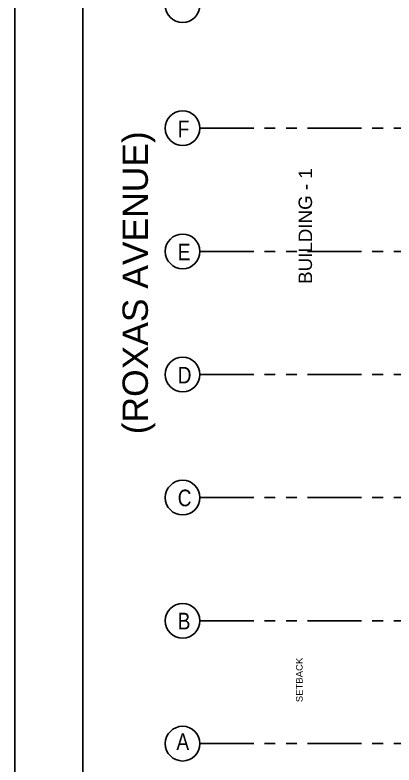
# Model space of a CAD drawing. Header units: millimetres. Extents: x 2148 to 2681, y 758 to 986.
# Drawn here: x 2275.05 to 2287.37, y 922.28 to 946.65 of the extents above; entities that cross this region are included whole.
import ezdxf

# ---------------------------------------------------------------- set-up
doc = ezdxf.new("R2010")
doc.units = ezdxf.units.MM
doc.linetypes.add('PHANTOMX2', pattern=[5, 2.5, -0.5, 0.5, -0.5, 0.5, -0.5])
for name, color, linetype in [('DIM', 20, 'Continuous'), ('grid', 241, 'PHANTOMX2'), ('TEXT', 6, 'Continuous'), ('wall', 4, 'Continuous')]:
    doc.layers.add(name, color=color, linetype=linetype)
doc.styles.add('ARIALNW', font='ARIALN.TTF')
doc.styles.add('MMTX$0$ESMX$0$X-OPTA1D', font='x-opta1d')
doc.styles.add('SWISS', font='swissl.ttf')

# ---------------------------------------------------------------- blocks, each defined once
blk = doc.blocks.new('A$C1DB67A09')
at = {"layer": 'Defpoints', "ltscale": 0.5, "elevation": 0}
blk.add_lwpolyline([(7.292, -83.48), (108.892, -83.48), (108.892, -7.28), (7.292, -7.28)], close=True, dxfattribs=at)
at = {"layer": 'wall', "color": 16, "linetype": 'ByBlock', "ltscale": 1.5, "elevation": 0}
blk.add_lwpolyline([(9.492, -81.28), (106.692, -81.28), (106.692, -9.48), (9.492, -9.48)], close=True, dxfattribs=at)

msp = doc.modelspace()

# ---------------------------------------------------------------- linework, layer by layer
for centre in [(2280.4978048, 946.969311, 0), (2280.4978048, 942.969311), (2280.4978048, 938.969311), (2280.4978048, 934.969311, 0), (2280.4978048, 930.969311, 0), (2280.4978048, 926.969311, 0), (2280.4978048, 922.9776771)]:
    msp.add_circle(centre, 0.5634965)
at = {"layer": 'Defpoints', "ltscale": 0.5, "elevation": 0}
msp.add_lwpolyline([(2275.0500187, 910.0388045), (2376.6500187, 910.0388045), (2376.6500187, 986.2388045), (2275.0500187, 986.2388045)], close=True, dxfattribs=at)
at = {"layer": 'grid', "ltscale": 0.7}
for p, q in [((2281.0613013, 942.969311), (2291.4929221, 942.969311, 0)), ((2281.0613013, 938.969311), (2291.4929221, 938.969311, 0)), ((2281.0613013, 934.969311, 0), (2291.4929221, 934.969311)), ((2281.0613013, 930.969311, 0), (2291.4929221, 930.969311)), ((2281.0613013, 926.969311, 0), (2291.4929221, 926.969311)), ((2281.0613013, 922.9776771), (2291.4929221, 922.9776771, 0))]:
    msp.add_line(p, q, dxfattribs=at)

# ---------------------------------------------------------------- block references
at = {"layer": 'DIM', "color": 8}
msp.add_blockref('A$C1DB67A09', (2267.758248, 993.5189005), dxfattribs=at)

# ---------------------------------------------------------------- texts
at = {"color": 2, "style": 'MMTX$0$ESMX$0$X-OPTA1D', "width": 1.1}
msp.add_text('SETBACK', height=0.21, rotation=90, dxfattribs=at).set_placement((2284.397077, 924.3262433))
at = {"layer": 'TEXT', "style": 'SWISS'}
for s, height, rotation, p in [('(ROXAS AVENUE)', 0.823350528, 90, (2279.3685644, 933.0282348, 0)), ('BUILDING - 1', 0.436000407, 89.98971085, (2284.7041273, 937.9134917, 0))]:
    msp.add_text(s, height=height, rotation=rotation, dxfattribs=at).set_placement(p)
at = {"layer": 'TEXT', "char_height": 0.54, "width": 3.396423809, "attachment_point": 1, "style": 'ARIALNW'}
for s, insert in [('F', (2280.3392515, 943.21844)), ('E', (2280.3392515, 939.21844)), ('D', (2280.3392515, 935.21844, 0)), ('C', (2280.3392515, 931.2288392, 0)), ('B', (2280.3392515, 927.2288392)), ('A', (2280.297315, 923.3146611))]:
    msp.add_mtext(s, dxfattribs=dict(at, insert=insert))

doc.saveas('drawing.dxf')
